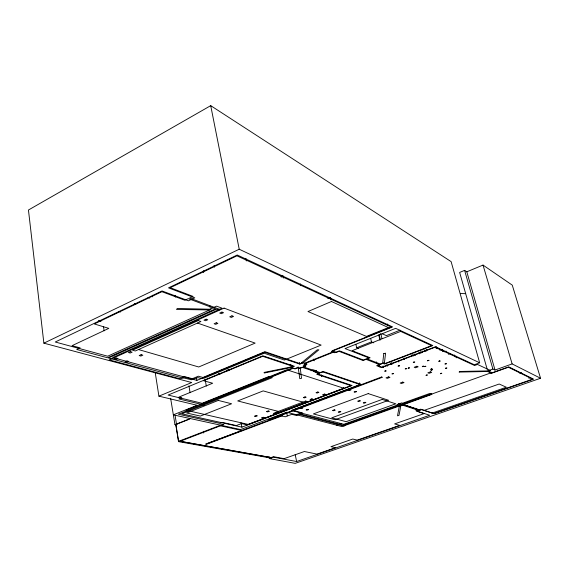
<?xml version="1.0" encoding="UTF-8"?>
<svg xmlns="http://www.w3.org/2000/svg" width="569" height="569" viewBox="0 0 569 569"><rect width="100%" height="100%" fill="white"/><g stroke="black" fill="none" stroke-linecap="round" stroke-linejoin="round"><path stroke-width="0.85" d="M303.163 362.78L318.889 349.814L317.232 349.828L301.534 362.802L303.163 362.78L299.827 364.117L264.692 352.204L196.881 380.391L112.683 357.567L222.038 308.199L216.604 306.136L210.352 308.974L209.484 309.927L176.49 309.436L177.315 308.469L211.135 309.266L107.669 356.208L55.25 342.005L162.023 290.958L188.431 300.802L194.79 297.85L168.502 287.864L237.223 255.004L392.596 326.919L331.329 351.486L334.629 352.73L339.387 350.831L363.371 360.021L368.861 357.887L345.027 348.577L395.668 328.341L432.81 345.532L384.566 364.018L382.66 363.271L377.261 365.341L382.019 367.169L435.456 346.756L474.311 364.743L479.66 362.787L451.117 261.619L210.715 105.649L28.45 210.011L43.877 343.164L191.71 382.539L158.915 396.166L155.216 372.624M43.877 343.164L239.222 249.229L479.66 362.787M327.282 298.007L328.889 297.317M328.135 298.604L330.553 297.566L331.101 299.913M466.8 271.797L483.024 265.083L512.271 285.14L540.55 378.257L512.128 363.904L495.023 370.042L466.8 271.797L464.61 270.375L459.645 272.43L487.164 369.217M305.29 364.359L305.667 366.102L300.29 368.243L297.85 367.432L294.834 368.634L291.392 367.496L291.307 366.905L264.101 372.425L264.244 373.008L291.392 367.496L294.415 366.287L262.914 355.796L168.104 395.05L202.13 403.293L268.831 376.55L272.345 377.624L181.781 413.812L241.903 427.163L352.09 385.498L317.04 373.819L322.324 371.749L360.013 384.537L359.608 382.802M304.515 363.257L333.982 351.457L332.175 350.774L391.28 327.061L236.932 255.83L170.209 287.708L193.047 296.406L189.569 298.028L220.011 309.5L218.766 310.062L216.44 309.187L108.494 358.022L181.703 377.724L184.434 376.578L192.329 378.719L198.368 376.194L202.948 377.467L264.955 351.678L300.112 363.634L302.651 362.617L307.04 364.124L304.507 365.127L306.086 365.668L303.156 366.834L320.696 372.745L323.576 371.614L361.159 384.395L292.466 410.285L302.68 412.994L300.14 413.94L343.071 425.207L400.725 404.538L398.599 403.841L399.545 403.499L401.671 404.196L431.494 393.84L402.148 404.36L419.993 410.228L402.809 404.431L490.706 372.944M305.19 363.491L334.643 351.706L336.428 352.382L339.046 351.336L363.043 360.504L366.023 359.345L379.58 364.58L376.65 365.703L381.657 367.617L435.022 347.246L474.589 365.511L477.491 364.452L490.606 370.568L487.761 371.585L491.452 373.292L508.387 367.233L532.62 379.174L433.649 413.592L421.686 409.63L420.199 410.157L402.809 404.431M306.563 363.947L303.241 365.277L305.667 366.102M176.916 424.175L175.764 424.638L178.51 441.629L270.816 458.066L271.904 457.682L179.676 441.181L178.51 441.629M400.078 330.176L386.379 335.625L382.332 333.832M355.874 344.359L356.685 347.766L371.493 341.877L373.79 342.837M310.994 370.768L313.355 369.836M170.615 398.257L174.953 424.581L176.482 423.976L175.081 415.334M178.616 441.316L222.934 424.303L223.845 424.502L179.562 441.494L178.616 441.316L175.864 424.31L190.515 418.528M176.191 424.374L189.207 419.239M436.032 348.093L437.689 347.467M343.726 388.222L248.134 424.396L185.907 410.206L286.79 369.779L343.726 388.222L343.548 387.432M444.517 351.784L446.174 351.151M360.013 384.537L291.342 410.427L343.825 424.296L397.873 404.908L396.942 404.602L401.693 402.895L402.617 403.201L429.623 393.513L431.921 394.353L399.317 406.174L397.511 415.79L398.969 415.491L400.825 405.868L400.27 405.683L341.948 426.565L286.641 412.198L240.623 429.552L173.296 414.851L197.18 405.277L158.915 396.166M448.351 354.224L450.008 353.598M296.406 414.737L301.065 412.994M336.713 425.207L341.187 423.599M495.023 370.042L492.875 369.032L486.659 371.514L459.083 372.069L460.051 371.457L487.64 370.91L491.901 372.88L508.743 366.856L533.615 379.153L434.254 413.691L420.662 409.182L416.031 410.818L429.709 415.27L296.62 461.523L273.34 457.149L269.336 458.571L268.995 456.829M519.703 373.2L521.602 372.738M424.033 410.405L499.177 384.025L506.374 387.233L432.127 413.087M528.843 378.214L530.493 377.638M540.55 378.257L295.204 463.351L269.336 458.571M298.476 368.612L300.29 368.243L301.542 378.314L299.785 378.677L298.113 366.884M437.597 348.705L439.304 348.513M439.716 350.056L441.43 349.857M460.435 293.533L465.684 293.668M180.188 441.359L271.022 457.597L273.597 456.687L284.066 458.664L304.394 451.516L317.033 454.112L335.554 447.675L330.966 446.658L352.78 439.04L357.254 440.129L399.68 425.37L394.63 423.912L424.097 413.613L416.963 411.295L419.069 410.555L401.202 404.694L343.584 425.342L344.864 425.676L343.975 425.996L299.209 414.289L296.165 415.427L291.861 414.31L285.261 416.785L281.776 415.903M208.076 443.621L207.429 443.493L241.932 430.513L220.566 425.868M175.864 424.31L176.81 424.502M174.953 424.581L176.191 424.837M278.341 411.408L237.707 400.939L263.191 390.896L302.914 402.091M207.479 378.193L209.129 378.655M138.509 349.544L198.723 366.984L255.147 343.107L197.471 323.057M218.446 373.648L220.089 374.125M226.384 370.348L228.027 370.846M227.792 369.58L229.428 370.063M98.43 320.532L100.962 321.321M288.284 369.459L289.955 370.006M118.878 311.421L120.55 311.968M313.611 371.009L316.727 372.055M314.109 371.692L316.428 372.467M314.138 370.099L316.471 370.881M134.27 303.526L135.891 304.081M148.032 297.452L149.704 298.049M356.685 347.766L358.235 348.384M483.024 265.083L512.128 363.904M464.61 270.375L492.875 369.032M490.862 371.927L491.346 373.62M455.847 356.094L456.31 357.801M454.425 355.02L454.887 356.727M442.668 349.814L443.109 351.464M442.177 349.586L442.625 351.244M436.459 346.941L436.907 348.605M435.961 346.706L436.402 348.377M426.202 349.373L426.65 351.059M424.673 349.963L425.114 351.642M422.141 350.952L422.582 352.631M420.477 351.706L420.911 353.363M418.969 352.161L419.403 353.826M414.837 353.897L415.285 355.618M412.817 354.38L413.25 356.073M411.287 354.964L411.721 356.656M404.04 357.88L404.467 359.551M415.377 408.236L415.818 409.957M398.428 360.291L398.855 362.005M387.532 323.989L387.887 325.432M391.678 362.588L392.105 364.302M390.832 362.93L391.244 364.594M380.704 333.398L381.977 338.555M386.82 364.608L387.24 366.308M379.132 334.622L380.398 339.778M378.734 335.091L379.978 340.148M383.101 365.924L383.52 367.624M379.431 365.198L379.85 366.927M376.429 361.891L376.842 363.619M370.668 338.448L371.493 341.877M321.25 374.879L321.627 376.6M300.411 283.938L300.788 285.674M313.811 359.075L314.195 360.81M316.279 370.348L316.663 372.083M282.864 275.46L283.419 278.056M280.944 275.496L281.314 277.231M299.458 362.382L299.827 364.117M290.759 364.295L291.392 367.496M286.755 413.222L287.281 415.804M295.211 454.624L296.62 461.523M245.872 258.326L246.391 260.929M210.715 105.649L239.222 249.229M214.036 265.446L214.364 267.195M241.1 422.831L241.903 427.163M203.361 270.688L203.688 272.487M209.719 305.496L210.032 307.239M205.089 379.167L206.305 386.081M196.426 377.773L196.881 380.391M203.403 431.281L203.695 432.988M175.081 295.339L175.38 297.089M188.936 385.86L190.096 392.724M152.4 295.24L152.656 296.84M103.508 326.457L104.12 330.831M383.791 353.548L382.66 363.271L384.409 362.915L385.59 353.185L383.791 353.548M408.514 367.965L408.129 368.399L409.637 367.837L408.514 367.965M413.627 362.119L413.236 362.567L414.773 361.991L413.627 362.119M422.646 366.294L422.248 366.728L423.763 366.159L422.646 366.294M427.945 360.447L427.539 360.888L429.083 360.312L427.945 360.447M426.359 375.113L425.968 375.526L427.44 374.978L426.359 375.113M431.266 369.871L430.875 370.291L432.369 369.736L431.266 369.871M440.726 373.371L440.328 373.783L441.807 373.243L440.726 373.371M445.812 368.122L445.406 368.548L446.907 367.994L445.812 368.122M161.866 291.691L94.326 323.953L108.814 328.37L72.043 345.675L80.151 347.879L76.737 349.473L107.491 357.752L215.509 308.839L188.296 298.618L184.84 300.233L161.866 291.691M224.079 308.106L109.234 359.9L179.47 378.662L183.979 378.008L191.447 379.758L197.87 377.61L201.305 378.492L204.449 378.029L264.187 353.228L284.372 360.042L321.129 345.091L224.079 308.106M198.247 320.567L132.506 350.184L135.308 350.988L200.921 321.506L198.247 320.567M116.19 358.043L114.234 358.925L115.998 359.402L117.954 358.52L116.19 358.043M130.408 351.642L128.416 352.538L130.166 353.036L132.157 352.14L130.408 351.642M206.127 319.173L203.951 320.148L205.601 320.731L207.77 319.757L206.127 319.173M221.91 312.082L219.698 313.071L221.327 313.683L223.539 312.687L221.91 312.082M127.022 360.988L125.08 361.848L126.802 362.318L128.743 361.45L127.022 360.988M141.148 354.693L139.17 355.575L140.877 356.059L142.855 355.177L141.148 354.693M216.27 322.794L214.115 323.747L215.729 324.323L217.884 323.37L216.27 322.794M231.932 315.831L229.734 316.805L231.334 317.402L233.525 316.428L231.932 315.831M331.464 301.485L307.978 311.535L366.436 336.421L388.428 327.588L331.464 301.485M262.665 356.308L203.588 380.753L212.671 383.229L178.936 397.07L181.845 397.774L178.943 398.961L201.682 404.431L292.509 368.058L290.631 367.439L293.142 366.436L262.665 356.308M201.355 405.036L178.389 414.225L220.103 423.428L222.586 422.468L236.355 425.541L241.491 423.585L247.202 424.879L350.945 385.633L316.769 374.281L319.636 373.157L302.075 367.268L299.159 368.428L297.566 367.901L295.069 368.904L293.199 368.285L202.429 404.609L204.321 405.064L203.247 405.491L201.355 405.036M218.276 400.42L186.689 413.016L200.331 416.081L231.597 403.77L218.276 400.42M400.697 331.407L352.09 350.696L370.113 357.752L367.119 358.918L380.661 364.167L383.606 363.036L384.936 363.555L431.608 345.668L400.697 331.407M256.142 415.569L254.478 416.202L255.63 416.48L257.295 415.847L256.142 415.569M268.205 410.96L266.52 411.607L267.658 411.892L269.343 411.252L268.205 410.96M305.062 396.892L303.313 397.56L304.415 397.88L306.158 397.212L305.062 396.892M317.815 392.027L316.037 392.71L317.118 393.037L318.903 392.354L317.815 392.027M305.681 401.038L275.652 412.433L277.43 412.888L307.409 401.536L305.681 401.038M385.69 370.76L384.637 371.159L386.244 370.967L385.69 370.76M399.111 365.668L398.037 366.08L399.651 365.888L399.111 365.668M263.212 417.29L261.562 417.916L262.686 418.187L264.343 417.561L263.212 417.29M275.204 412.745L273.525 413.379L274.642 413.663L276.314 413.03L275.204 412.745M311.812 398.862L310.077 399.516L311.158 399.829L312.893 399.175L311.812 398.862M324.479 394.054L322.708 394.73L323.775 395.05L325.546 394.381L324.479 394.054M381.586 376.991L268.817 419.481L269.699 419.694L382.368 377.283L381.586 376.991M301.805 407.745L300.268 408.329L301.229 408.585L302.765 408.009L301.805 407.745M350.12 389.566L348.513 390.17L349.423 390.462L351.037 389.857L350.12 389.566M392.973 373.52L391.92 373.911L393.506 373.719L392.973 373.52M406.259 368.513L405.199 368.918L406.792 368.726L406.259 368.513M281.527 415.548L205.608 444.112L206.49 444.282L282.359 415.754L281.527 415.548M388.62 376.863L386.017 377.844L387.368 378.335L389.964 377.361L388.62 376.863M416.871 366.258L414.204 367.261L415.505 367.787L418.165 366.792L416.871 366.258M307.637 409.339L306.115 409.915L307.061 410.171L308.583 409.595L307.637 409.339M355.668 391.365L354.067 391.963L354.964 392.254L356.564 391.657L355.668 391.365M425.434 366.244L424.367 366.642L425.946 366.457L425.434 366.244M439.745 360.895L438.663 361.301L440.242 361.109L439.745 360.895M431.771 368.883L430.712 369.274L432.269 369.089L431.771 368.883M445.954 363.619L444.88 364.018L446.445 363.833L445.954 363.619M368.214 393.606L313.398 413.919L335.113 419.737L388.634 400.306L368.214 393.606M402.738 382.091L400.185 383.037L401.472 383.513L404.018 382.567L402.738 382.091M430.47 371.834L427.852 372.802L429.097 373.307L431.707 372.339L430.47 371.834M334.245 409.844L332.566 410.462L333.555 410.747L335.233 410.128L334.245 409.844M359.452 400.555L357.73 401.188L358.69 401.486L360.412 400.853L359.452 400.555M339.921 411.458L338.249 412.07L339.224 412.34L340.888 411.728L339.921 411.458M364.971 402.276L363.257 402.902L364.203 403.193L365.917 402.568L364.971 402.276M382.233 399.395L331.748 417.81L346.108 421.679L395.775 403.812L382.233 399.395"/></g></svg>
